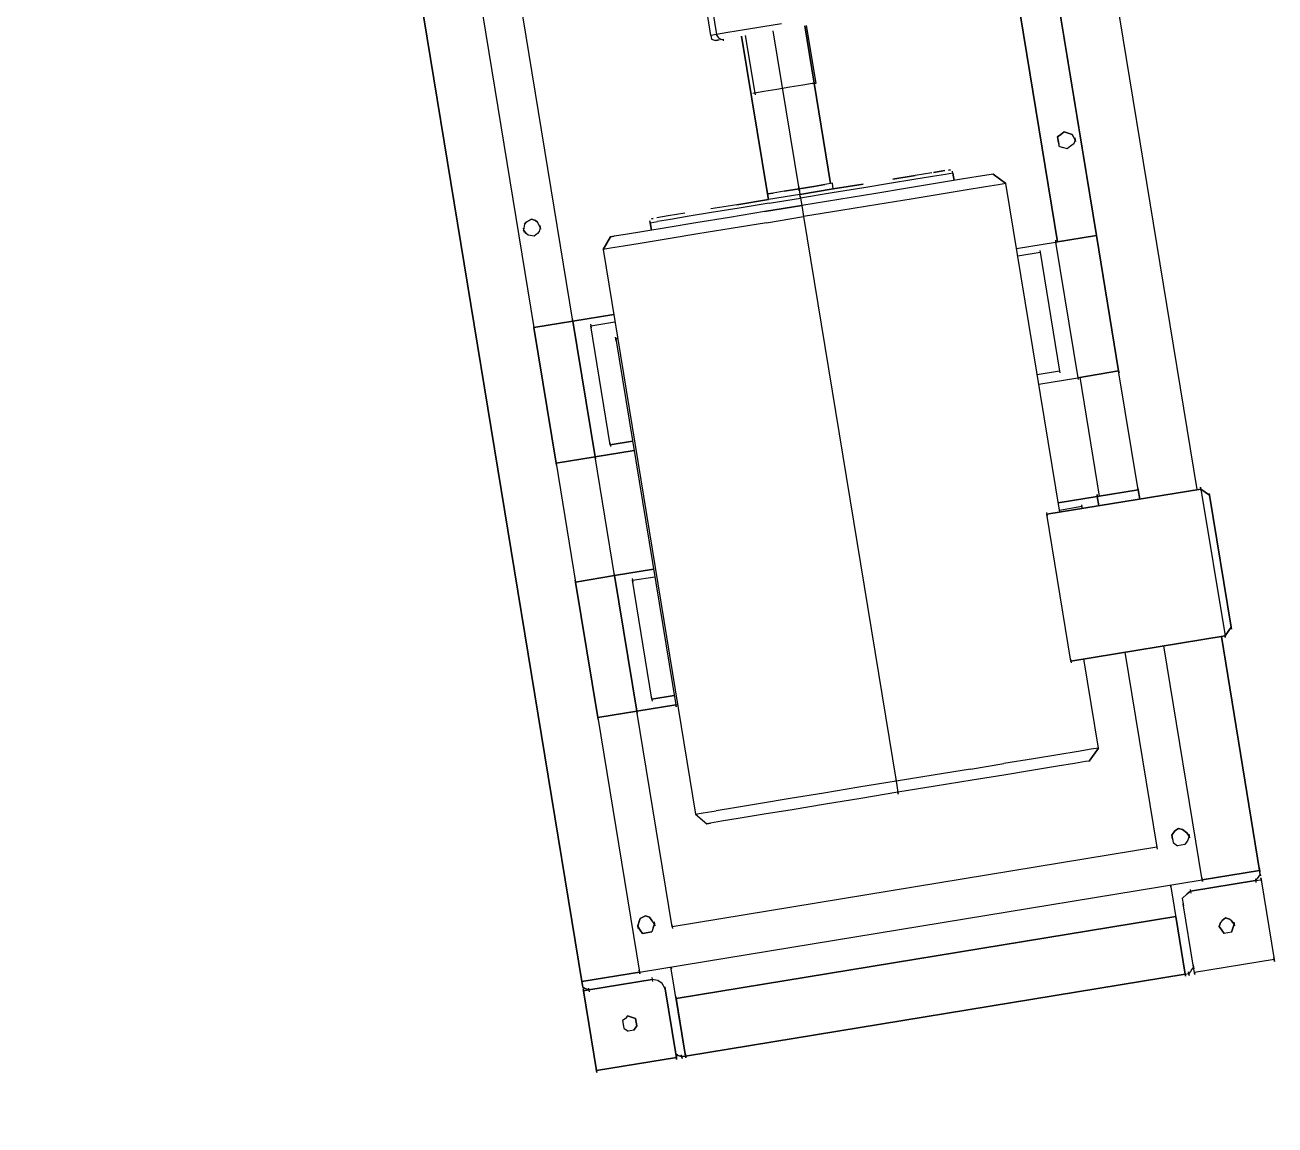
# Model space of a CAD drawing. Header units: metres. Extents: x 2 to 659295185, y -28 to 1124222152.
# Drawn here: x 655594.575 to 655595.969, y 1126517.315 to 1126518.542 of the extents above; entities that cross this region are included whole.
import ezdxf
from ezdxf.enums import TextEntityAlignment as Align

# ---------------------------------------------------------------- set-up
doc = ezdxf.new("R2010")
doc.units = ezdxf.units.M
doc.header["$MEASUREMENT"] = 0
doc.linetypes.add('DASHDOT', pattern=[1, 0.5, -0.25, 0, -0.25])
doc.layers.get('0').update_dxf_attribs({"linetype": 'CONTINUOUS'})
for name, color, linetype in [('CCSM_C1_CUERPO BJ$0$A-LOCAL ID', 7, 'CONTINUOUS'), ('CCSM_C1_CUERPO BJ$0$ID_Nº LOCAL', 7, 'CONTINUOUS'), ('CCSM_C1_CUERPO CK$0$A-EQUIPOS', 9, 'CONTINUOUS')]:
    doc.layers.add(name, color=color, linetype=linetype)
doc.layers.add('LOCALES ASIGNADOS', color=41, linetype='DASHDOT', lineweight=0)
doc.styles.add('CCSM_C1_CUERPO BJ$0$ROMANS', font='romans__.ttf')
doc.styles.add('CCSM_C1_CUERPO BJ$0$sigo', font='arial.ttf', dxfattribs={"width": 0.9})

# ---------------------------------------------------------------- blocks, each defined once
blk = doc.blocks.new('CCSM_C1_CUERPO BJ$0$IDENT LOCAL')
at = {"style": 'CCSM_C1_CUERPO BJ$0$ROMANS'}
for tag, height, p in [('AREA-EXACTA', 0.5, (0.5872, 0.0962)), ('NºLOCAL', 0.7, (1.1699, 0.1194)), ('RUBRO', 0.35, (0, 0)), ('USO', 0.35, (-0.5872, -0.0962))]:
    blk.add_attdef(tag, text='', height=height, rotation=279.3085, dxfattribs=at).set_placement(p, align=Align.BOTTOM_CENTER)

msp = doc.modelspace()

# ---------------------------------------------------------------- hatches: boundary and pattern name
at = {"layer": 'LOCALES ASIGNADOS'}
h = msp.add_hatch(color=256, dxfattribs=at)
edge = h.paths.add_edge_path()
edge.add_arc((219491.1056, 1054914.3756), 441878.9229, 9.308049718, 9.309563548, ccw=False)
edge.add_line((655551.8097, 1126384.9626), (655564.5398, 1126387.0492))
edge.add_line((655564.5398, 1126387.0492), (655562.5867, 1126398.9652))
edge.add_line((655562.5867, 1126398.9652), (655552.3922, 1126397.2942))
edge.add_line((655552.3922, 1126397.2942), (655552.4569, 1126396.8995))
edge.add_line((655552.4569, 1126396.8995), (655549.9212, 1126396.4839))

# ---------------------------------------------------------------- linework, layer by layer
at = {"layer": 'CCSM_C1_CUERPO CK$0$A-EQUIPOS', "lineweight": 5}
for p, q in [((655595.8822, 1126518.0236), (655595.6806, 1126519.2535)), ((655595.8822, 1126518.0236), (655595.6806, 1126519.2535)), ((655595.6165, 1126519.243), (655595.7699, 1126518.3071)), ((655595.7699, 1126518.3071), (655595.6165, 1126519.243)), ((655595.5801, 1126519.1924), (655595.7264, 1126518.2999)), ((655595.7264, 1126518.2999), (655595.5801, 1126519.1924)), ((655594.9249, 1126519.1296), (655595.196, 1126517.4752)), ((655595.196, 1126517.4752), (655594.9249, 1126519.1296)), ((655595.0281, 1126518.902), (655595.1425, 1126518.2042)), ((655595.0281, 1126518.902), (655595.1425, 1126518.2042)), ((655595.1859, 1126518.2114), (655595.0716, 1126518.9092)), ((655595.1859, 1126518.2114), (655595.0716, 1126518.9092)), ((655595.34, 1126518.53), (655595.3318, 1126518.5797)), ((655595.338, 1126518.5807), (655595.3462, 1126518.531)), ((655595.3772, 1126518.5361), (655595.3586, 1126518.5331)), ((655595.3979, 1126518.5395), (655595.3772, 1126518.5361)), ((655595.4186, 1126518.5429), (655595.3979, 1126518.5395)), ((655595.4734, 1126518.3648), (655595.4445, 1126518.5408)), ((655595.4445, 1126518.5408), (655595.4734, 1126518.3648)), ((655595.4571, 1126518.4769), (655595.4466, 1126518.5411)), ((655595.3462, 1126518.531), (655595.34, 1126518.53)), ((655595.34, 1126518.53), (655595.3406, 1126518.5259)), ((655595.3406, 1126518.5259), (655595.3451, 1126518.5245)), ((655595.3451, 1126518.5245), (655595.3472, 1126518.5248)), ((655595.3451, 1126518.5245), (655595.3472, 1126518.5248)), ((655595.3472, 1126518.5248), (655595.3451, 1126518.5245)), ((655595.3458, 1126518.5331), (655595.3465, 1126518.529)), ((655595.3586, 1126518.5331), (655595.3462, 1126518.531)), ((655595.3489, 1126518.5272), (655595.3462, 1126518.531)), ((655595.3493, 1126518.5252), (655595.3472, 1126518.5248)), ((655595.3472, 1126518.5248), (655595.3493, 1126518.5252)), ((655595.3489, 1126518.5272), (655595.3513, 1126518.5255)), ((655595.3513, 1126518.5255), (655595.3534, 1126518.5259)), ((655595.3534, 1126518.5259), (655595.3537, 1126518.5238)), ((655595.3741, 1126518.5292), (655595.403, 1126518.3532)), ((655595.403, 1126518.3532), (655595.3741, 1126518.5292)), ((655595.3782, 1126518.5299), (655595.3888, 1126518.4657)), ((655595.3782, 1126518.5299), (655595.3786, 1126518.5279)), ((655595.4382, 1126518.359), (655595.4093, 1126518.535)), ((655595.3888, 1126518.4657), (655595.3867, 1126518.4654)), ((655595.3888, 1126518.4657), (655595.3867, 1126518.4654)), ((655595.3884, 1126518.4678), (655595.3891, 1126518.4637)), ((655595.3991, 1126518.4674), (655595.3888, 1126518.4657)), ((655595.3991, 1126518.4674), (655595.3888, 1126518.4657)), ((655595.4136, 1126518.4698), (655595.3991, 1126518.4674)), ((655595.4136, 1126518.4698), (655595.3991, 1126518.4674)), ((655595.4281, 1126518.4722), (655595.4136, 1126518.4698)), ((655595.4281, 1126518.4722), (655595.4136, 1126518.4698)), ((655595.4426, 1126518.4746), (655595.4281, 1126518.4722)), ((655595.4426, 1126518.4746), (655595.4281, 1126518.4722)), ((655595.453, 1126518.4763), (655595.4426, 1126518.4746)), ((655595.453, 1126518.4763), (655595.4426, 1126518.4746)), ((655595.4571, 1126518.4769), (655595.453, 1126518.4763)), ((655595.453, 1126518.4763), (655595.4571, 1126518.4769)), ((655595.7301, 1126518.4196), (655595.7263, 1126518.4169)), ((655595.7263, 1126518.4169), (655595.7301, 1126518.4196)), ((655595.7263, 1126518.4169), (655595.7274, 1126518.4107)), ((655595.7274, 1126518.4107), (655595.7263, 1126518.4169)), ((655595.727, 1126518.4127), (655595.7277, 1126518.4086)), ((655595.7274, 1126518.4107), (655595.728, 1126518.4065)), ((655595.7274, 1126518.4107), (655595.728, 1126518.4065)), ((655595.7301, 1126518.4196), (655595.734, 1126518.4224)), ((655595.734, 1126518.4224), (655595.7301, 1126518.4196)), ((655595.734, 1126518.4224), (655595.7384, 1126518.421)), ((655595.7384, 1126518.421), (655595.734, 1126518.4224)), ((655595.7384, 1126518.421), (655595.7429, 1126518.4196)), ((655595.7429, 1126518.4196), (655595.7384, 1126518.421)), ((655595.7429, 1126518.4196), (655595.746, 1126518.4137)), ((655595.746, 1126518.4137), (655595.7429, 1126518.4196)), ((655595.746, 1126518.4137), (655595.7446, 1126518.4092)), ((655595.746, 1126518.4137), (655595.7446, 1126518.4092)), ((655595.7457, 1126518.4158), (655595.7463, 1126518.4117)), ((655595.728, 1126518.4065), (655595.7325, 1126518.4051)), ((655595.728, 1126518.4065), (655595.7325, 1126518.4051)), ((655595.737, 1126518.4037), (655595.7325, 1126518.4051)), ((655595.737, 1126518.4037), (655595.7325, 1126518.4051)), ((655595.7408, 1126518.4065), (655595.737, 1126518.4037)), ((655595.7408, 1126518.4065), (655595.737, 1126518.4037)), ((655595.7446, 1126518.4092), (655595.7408, 1126518.4065)), ((655595.7446, 1126518.4092), (655595.7408, 1126518.4065)), ((655595.5662, 1126518.3694), (655595.5392, 1126518.3649)), ((655595.5676, 1126518.3738), (655595.5427, 1126518.3698)), ((655595.5427, 1126518.3698), (655595.5676, 1126518.3738)), ((655595.5869, 1126518.3728), (655595.5662, 1126518.3694)), ((655595.5862, 1126518.3769), (655595.5676, 1126518.3738)), ((655595.6014, 1126518.3751), (655595.5869, 1126518.3728)), ((655595.5883, 1126518.3772), (655595.6007, 1126518.3793)), ((655595.6007, 1126518.3793), (655595.5883, 1126518.3772)), ((655595.6193, 1126518.3696), (655595.5924, 1126518.3652)), ((655595.6193, 1126518.3696), (655595.5924, 1126518.3652)), ((655595.6096, 1126518.3765), (655595.6014, 1126518.3751)), ((655595.6048, 1126518.3799), (655595.6069, 1126518.3803)), ((655595.6069, 1126518.3803), (655595.6048, 1126518.3799)), ((655595.6096, 1126518.3765), (655595.6093, 1126518.3786)), ((655595.6096, 1126518.3765), (655595.6093, 1126518.3786)), ((655595.611, 1126518.3682), (655595.6096, 1126518.3765)), ((655595.6096, 1126518.3765), (655595.611, 1126518.3682)), ((655595.6379, 1126518.3726), (655595.6193, 1126518.3696)), ((655595.6379, 1126518.3726), (655595.6193, 1126518.3696)), ((655595.6503, 1126518.3747), (655595.6379, 1126518.3726)), ((655595.6503, 1126518.3747), (655595.6379, 1126518.3726)), ((655595.6545, 1126518.3753), (655595.6503, 1126518.3747)), ((655595.6545, 1126518.3753), (655595.6503, 1126518.3747)), ((655595.6545, 1126518.3753), (655595.6689, 1126518.3649)), ((655595.6689, 1126518.3649), (655595.6545, 1126518.3753)), ((655595.403, 1126518.3532), (655595.4092, 1126518.3543)), ((655595.4092, 1126518.3543), (655595.403, 1126518.3532)), ((655595.4216, 1126518.3563), (655595.4092, 1126518.3543)), ((655595.4216, 1126518.3563), (655595.4092, 1126518.3543)), ((655595.4216, 1126518.3563), (655595.4382, 1126518.359)), ((655595.4382, 1126518.359), (655595.4216, 1126518.3563)), ((655595.4382, 1126518.359), (655595.4237, 1126518.3566)), ((655595.4237, 1126518.3566), (655595.4382, 1126518.359)), ((655595.4378, 1126518.3611), (655595.4385, 1126518.3569)), ((655595.4385, 1126518.3569), (655595.4378, 1126518.3611)), ((655595.4547, 1126518.3617), (655595.4382, 1126518.359)), ((655595.4382, 1126518.359), (655595.4547, 1126518.3617)), ((655595.4547, 1126518.3617), (655595.4382, 1126518.359)), ((655595.4547, 1126518.3617), (655595.4382, 1126518.359)), ((655595.4382, 1126518.359), (655595.4392, 1126518.3528)), ((655595.4388, 1126518.3549), (655595.4392, 1126518.3528)), ((655595.4388, 1126518.3549), (655595.4392, 1126518.3528)), ((655595.4764, 1126518.3589), (655595.4392, 1126518.3528)), ((655595.4392, 1126518.3528), (655595.4764, 1126518.3589)), ((655595.4751, 1126518.3544), (655595.4399, 1126518.3487)), ((655595.4671, 1126518.3638), (655595.4547, 1126518.3617)), ((655595.4671, 1126518.3638), (655595.4547, 1126518.3617)), ((655595.4547, 1126518.3617), (655595.4671, 1126518.3638)), ((655595.4671, 1126518.3638), (655595.4547, 1126518.3617)), ((655595.4754, 1126518.3651), (655595.4671, 1126518.3638)), ((655595.4754, 1126518.3651), (655595.4671, 1126518.3638)), ((655595.5103, 1126518.3602), (655595.4751, 1126518.3544)), ((655595.4764, 1126518.3589), (655595.4754, 1126518.3651)), ((655595.4764, 1126518.3589), (655595.4754, 1126518.3651)), ((655595.5096, 1126518.3643), (655595.4764, 1126518.3589)), ((655595.4764, 1126518.3589), (655595.5096, 1126518.3643)), ((655595.5096, 1126518.3643), (655595.4764, 1126518.3589)), ((655595.5392, 1126518.3649), (655595.5103, 1126518.3602)), ((655595.5592, 1126518.3597), (655595.524, 1126518.3539)), ((655595.5592, 1126518.3597), (655595.524, 1126518.3539)), ((655595.5924, 1126518.3652), (655595.5592, 1126518.3597)), ((655595.5924, 1126518.3652), (655595.5592, 1126518.3597)), ((655595.6234, 1126518.3575), (655595.5965, 1126518.3531)), ((655595.6462, 1126518.3612), (655595.6234, 1126518.3575)), ((655595.6607, 1126518.3636), (655595.6462, 1126518.3612)), ((655595.6689, 1126518.3649), (655595.6607, 1126518.3636)), ((655595.729, 1126517.9984), (655595.6689, 1126518.3649)), ((655595.729, 1126517.9984), (655595.6689, 1126518.3649)), ((655595.3688, 1126518.3413), (655595.3398, 1126518.3365)), ((655595.404, 1126518.347), (655595.3688, 1126518.3413)), ((655595.3688, 1126518.3413), (655595.404, 1126518.347)), ((655595.4047, 1126518.3429), (655595.3715, 1126518.3375)), ((655595.4412, 1126518.3404), (655595.3998, 1126518.3336)), ((655595.3998, 1126518.3336), (655595.4412, 1126518.3404)), ((655595.404, 1126518.347), (655595.403, 1126518.3532)), ((655595.403, 1126518.3532), (655595.404, 1126518.347)), ((655595.4392, 1126518.3528), (655595.404, 1126518.347)), ((655595.4392, 1126518.3528), (655595.404, 1126518.347)), ((655595.4047, 1126518.3429), (655595.4399, 1126518.3487)), ((655595.4395, 1126518.3507), (655595.4392, 1126518.3528)), ((655595.4399, 1126518.3487), (655595.4395, 1126518.3507)), ((655595.4395, 1126518.3507), (655595.4402, 1126518.3466)), ((655595.4399, 1126518.3487), (655595.4412, 1126518.3404)), ((655595.4409, 1126518.3424), (655595.4415, 1126518.3383)), ((655595.4409, 1126518.3424), (655595.4412, 1126518.3404)), ((655595.4826, 1126518.3472), (655595.4412, 1126518.3404)), ((655595.4826, 1126518.3472), (655595.4412, 1126518.3404)), ((655595.4412, 1126518.3404), (655595.4432, 1126518.328)), ((655595.524, 1126518.3539), (655595.4826, 1126518.3472)), ((655595.524, 1126518.3539), (655595.4826, 1126518.3472)), ((655595.5261, 1126518.3415), (655595.4847, 1126518.3347)), ((655595.5633, 1126518.3476), (655595.5261, 1126518.3415)), ((655595.5965, 1126518.3531), (655595.5633, 1126518.3476)), ((655595.2922, 1126518.3287), (655595.2797, 1126518.3267)), ((655595.3108, 1126518.3318), (655595.2922, 1126518.3287)), ((655595.3156, 1126518.3283), (655595.2949, 1126518.3249)), ((655595.3405, 1126518.3324), (655595.3156, 1126518.3283)), ((655595.3605, 1126518.3271), (655595.3232, 1126518.321)), ((655595.3605, 1126518.3271), (655595.3232, 1126518.321)), ((655595.3715, 1126518.3375), (655595.3405, 1126518.3324)), ((655595.3998, 1126518.3336), (655595.3605, 1126518.3271)), ((655595.3998, 1126518.3336), (655595.3605, 1126518.3271)), ((655595.4018, 1126518.3212), (655595.4432, 1126518.328)), ((655595.4429, 1126518.33), (655595.4436, 1126518.3259)), ((655595.4847, 1126518.3347), (655595.4432, 1126518.328)), ((655595.4432, 1126518.328), (655595.5464, 1126517.6985)), ((655595.1307, 1126518.315), (655595.1314, 1126518.3108)), ((655595.1321, 1126518.3195), (655595.131, 1126518.3129)), ((655595.1321, 1126518.3195), (655595.131, 1126518.3129)), ((655595.131, 1126518.3129), (655595.1338, 1126518.3091)), ((655595.1338, 1126518.3091), (655595.131, 1126518.3129)), ((655595.1321, 1126518.3195), (655595.1338, 1126518.3219)), ((655595.1338, 1126518.3219), (655595.1321, 1126518.3195)), ((655595.1338, 1126518.3219), (655595.1397, 1126518.325)), ((655595.1397, 1126518.325), (655595.1338, 1126518.3219)), ((655595.1397, 1126518.325), (655595.1442, 1126518.3236)), ((655595.1442, 1126518.3236), (655595.1397, 1126518.325)), ((655595.1442, 1126518.3236), (655595.1466, 1126518.3218)), ((655595.1466, 1126518.3218), (655595.1442, 1126518.3236)), ((655595.1466, 1126518.3218), (655595.1497, 1126518.316)), ((655595.1497, 1126518.316), (655595.1466, 1126518.3218)), ((655595.1497, 1126518.316), (655595.1483, 1126518.3115)), ((655595.1497, 1126518.316), (655595.1483, 1126518.3115)), ((655595.1493, 1126518.318), (655595.15, 1126518.3139)), ((655595.2921, 1126518.3159), (655595.2652, 1126518.3115)), ((655595.2921, 1126518.3159), (655595.2652, 1126518.3115)), ((655595.2718, 1126518.3232), (655595.2721, 1126518.3212)), ((655595.2721, 1126518.3212), (655595.2718, 1126518.3232)), ((655595.2721, 1126518.3212), (655595.2804, 1126518.3225)), ((655595.2735, 1126518.3129), (655595.2721, 1126518.3212)), ((655595.2721, 1126518.3212), (655595.2735, 1126518.3129)), ((655595.2756, 1126518.326), (655595.2735, 1126518.3256)), ((655595.2735, 1126518.3256), (655595.2756, 1126518.326)), ((655595.2949, 1126518.3249), (655595.2804, 1126518.3225)), ((655595.3232, 1126518.321), (655595.2921, 1126518.3159)), ((655595.3232, 1126518.321), (655595.2921, 1126518.3159)), ((655595.3625, 1126518.3147), (655595.3252, 1126518.3086)), ((655595.4018, 1126518.3212), (655595.3625, 1126518.3147)), ((655595.1362, 1126518.3074), (655595.1338, 1126518.3091)), ((655595.1362, 1126518.3074), (655595.1338, 1126518.3091)), ((655595.1427, 1126518.3063), (655595.1362, 1126518.3074)), ((655595.1427, 1126518.3063), (655595.1362, 1126518.3074)), ((655595.1465, 1126518.3091), (655595.1427, 1126518.3063)), ((655595.1465, 1126518.3091), (655595.1427, 1126518.3063)), ((655595.1483, 1126518.3115), (655595.1465, 1126518.3091)), ((655595.1483, 1126518.3115), (655595.1465, 1126518.3091)), ((655595.2196, 1126518.2913), (655595.2279, 1126518.3054)), ((655595.2279, 1126518.3054), (655595.2196, 1126518.2913)), ((655595.2321, 1126518.3061), (655595.2279, 1126518.3054)), ((655595.2279, 1126518.3054), (655595.2321, 1126518.3061)), ((655595.2445, 1126518.3081), (655595.2321, 1126518.3061)), ((655595.2445, 1126518.3081), (655595.2321, 1126518.3061)), ((655595.2631, 1126518.2984), (655595.2424, 1126518.295)), ((655595.2652, 1126518.3115), (655595.2445, 1126518.3081)), ((655595.2652, 1126518.3115), (655595.2445, 1126518.3081)), ((655595.2921, 1126518.3032), (655595.2631, 1126518.2984)), ((655595.3252, 1126518.3086), (655595.2921, 1126518.3032)), ((655595.6808, 1126518.2925), (655595.7243, 1126518.2996)), ((655595.6808, 1126518.2925), (655595.7243, 1126518.2996)), ((655595.724, 1126518.3017), (655595.7246, 1126518.2975)), ((655595.724, 1126518.3017), (655595.7243, 1126518.2996)), ((655595.7699, 1126518.3071), (655595.7243, 1126518.2996)), ((655595.7243, 1126518.2996), (655595.7699, 1126518.3071)), ((655595.7243, 1126518.2996), (655595.7491, 1126518.1484)), ((655595.7243, 1126518.2996), (655595.7491, 1126518.1484)), ((655595.7702, 1126518.305), (655595.7695, 1126518.3091)), ((655595.7695, 1126518.3091), (655595.7699, 1126518.3071)), ((655595.7946, 1126518.1559), (655595.7699, 1126518.3071)), ((655595.7699, 1126518.3071), (655595.7946, 1126518.1559)), ((655595.2279, 1126518.2927), (655595.2196, 1126518.2913)), ((655595.2196, 1126518.2913), (655595.3228, 1126517.6618)), ((655595.2196, 1126518.2913), (655595.3228, 1126517.6618)), ((655595.2424, 1126518.295), (655595.2279, 1126518.2927)), ((655595.6822, 1126518.2842), (655595.707, 1126518.2883)), ((655595.6822, 1126518.2842), (655595.707, 1126518.2883)), ((655595.7067, 1126518.2903), (655595.7074, 1126518.2862)), ((655595.707, 1126518.2883), (655595.7288, 1126518.1557)), ((655595.707, 1126518.2883), (655595.7288, 1126518.1557)), ((655595.2315, 1126518.2188), (655595.1859, 1126518.2114)), ((655595.1859, 1126518.2114), (655595.2315, 1126518.2188)), ((655595.1421, 1126518.2063), (655595.1428, 1126518.2022)), ((655595.1421, 1126518.2063), (655595.1425, 1126518.2042)), ((655595.1859, 1126518.2114), (655595.1425, 1126518.2042)), ((655595.1425, 1126518.2042), (655595.1859, 1126518.2114)), ((655595.1425, 1126518.2042), (655595.1672, 1126518.0531)), ((655595.1672, 1126518.0531), (655595.1425, 1126518.2042)), ((655595.1863, 1126518.2093), (655595.1856, 1126518.2134)), ((655595.1856, 1126518.2134), (655595.1859, 1126518.2114)), ((655595.1859, 1126518.2114), (655595.2107, 1126518.0602)), ((655595.2107, 1126518.0602), (655595.1859, 1126518.2114)), ((655595.2056, 1126518.2082), (655595.2063, 1126518.2041)), ((655595.2059, 1126518.2061), (655595.2329, 1126518.2105)), ((655595.2059, 1126518.2061), (655595.2329, 1126518.2105)), ((655595.2277, 1126518.0736), (655595.2059, 1126518.2061)), ((655595.2277, 1126518.0736), (655595.2059, 1126518.2061)), ((655595.2342, 1126518.1895), (655595.2335, 1126518.1936)), ((655595.2335, 1126518.1936), (655595.2338, 1126518.1916)), ((655595.2359, 1126518.1919), (655595.2338, 1126518.1916)), ((655595.2359, 1126518.1919), (655595.2338, 1126518.1916)), ((655595.2338, 1126518.1916), (655595.3007, 1126517.7836)), ((655595.2338, 1126518.1916), (655595.3007, 1126517.7836)), ((655595.7288, 1126518.1557), (655595.7039, 1126518.1517)), ((655595.7288, 1126518.1557), (655595.7039, 1126518.1517)), ((655595.7056, 1126518.1413), (655595.7491, 1126518.1484)), ((655595.7056, 1126518.1413), (655595.7491, 1126518.1484)), ((655595.7284, 1126518.1578), (655595.7291, 1126518.1537)), ((655595.7487, 1126518.1505), (655595.7494, 1126518.1464)), ((655595.7491, 1126518.1484), (655595.7946, 1126518.1559)), ((655595.7946, 1126518.1559), (655595.7491, 1126518.1484)), ((655595.7491, 1126518.1484), (655595.7494, 1126518.1464)), ((655595.7512, 1126518.1488), (655595.7729, 1126518.0163)), ((655595.7512, 1126518.1488), (655595.7729, 1126518.0163)), ((655595.795, 1126518.1538), (655595.7943, 1126518.158)), ((655595.7946, 1126518.1559), (655595.795, 1126518.1538)), ((655595.8164, 1126518.0234), (655595.7946, 1126518.1559)), ((655595.8164, 1126518.0234), (655595.7946, 1126518.1559)), ((655595.2273, 1126518.0757), (655595.228, 1126518.0715)), ((655595.2525, 1126518.0777), (655595.2277, 1126518.0736)), ((655595.2277, 1126518.0736), (655595.2525, 1126518.0777)), ((655595.2104, 1126518.0623), (655595.2111, 1126518.0581)), ((655595.2107, 1126518.0602), (655595.2542, 1126518.0673)), ((655595.2542, 1126518.0673), (655595.2107, 1126518.0602)), ((655595.1669, 1126518.0551), (655595.1676, 1126518.051)), ((655595.2107, 1126518.0602), (655595.1672, 1126518.0531)), ((655595.1672, 1126518.0531), (655595.2107, 1126518.0602)), ((655595.1676, 1126518.051), (655595.1672, 1126518.0531)), ((655595.1672, 1126518.0531), (655595.189, 1126517.9206)), ((655595.1672, 1126518.0531), (655595.189, 1126517.9206)), ((655595.2107, 1126518.0602), (655595.2111, 1126518.0581)), ((655595.2324, 1126517.9277), (655595.2107, 1126518.0602)), ((655595.2324, 1126517.9277), (655595.2107, 1126518.0602)), ((655595.7145, 1126517.9961), (655595.8864, 1126518.0242)), ((655595.8864, 1126518.0242), (655595.7145, 1126517.9961)), ((655595.8164, 1126518.0234), (655595.7708, 1126518.0159)), ((655595.7708, 1126518.0159), (655595.8164, 1126518.0234)), ((655595.8167, 1126518.0213), (655595.816, 1126518.0255)), ((655595.816, 1126518.0255), (655595.8164, 1126518.0234)), ((655595.8181, 1126518.013), (655595.8164, 1126518.0234)), ((655595.8164, 1126518.0234), (655595.8181, 1126518.013)), ((655595.8867, 1126518.0222), (655595.886, 1126518.0263)), ((655595.886, 1126518.0263), (655595.8864, 1126518.0242)), ((655595.8864, 1126518.0242), (655595.9132, 1126517.8607)), ((655595.8864, 1126518.0242), (655595.896, 1126518.0173)), ((655595.896, 1126518.0173), (655595.8864, 1126518.0242)), ((655595.7708, 1126518.0159), (655595.7273, 1126518.0088)), ((655595.7273, 1126518.0088), (655595.7708, 1126518.0159)), ((655595.7532, 1126518.0067), (655595.7539, 1126518.0025)), ((655595.7711, 1126518.0139), (655595.7705, 1126518.018)), ((655595.7705, 1126518.018), (655595.7708, 1126518.0159)), ((655595.7725, 1126518.0056), (655595.7708, 1126518.0159)), ((655595.7708, 1126518.0159), (655595.7725, 1126518.0056)), ((655595.8964, 1126518.0152), (655595.8957, 1126518.0194)), ((655595.8957, 1126518.0194), (655595.896, 1126518.0173)), ((655595.896, 1126518.0173), (655595.9201, 1126517.8703)), ((655595.9201, 1126517.8703), (655595.896, 1126518.0173)), ((655595.7142, 1126517.9981), (655595.7149, 1126517.994)), ((655595.7413, 1126517.8325), (655595.7145, 1126517.9961)), ((655595.7535, 1126518.0046), (655595.7287, 1126518.0005)), ((655595.7535, 1126518.0046), (655595.7287, 1126518.0005)), ((655595.7539, 1126518.0025), (655595.7535, 1126518.0046)), ((655595.7539, 1126518.0025), (655595.7535, 1126518.0046)), ((655595.1893, 1126517.9185), (655595.1886, 1126517.9226)), ((655595.1886, 1126517.9226), (655595.189, 1126517.9206)), ((655595.2324, 1126517.9277), (655595.189, 1126517.9206)), ((655595.189, 1126517.9206), (655595.2324, 1126517.9277)), ((655595.2328, 1126517.9256), (655595.2321, 1126517.9297)), ((655595.2321, 1126517.9297), (655595.2324, 1126517.9277)), ((655595.2759, 1126517.9348), (655595.2324, 1126517.9277)), ((655595.2324, 1126517.9277), (655595.2759, 1126517.9348)), ((655595.2572, 1126517.7765), (655595.2324, 1126517.9277)), ((655595.2324, 1126517.9277), (655595.2572, 1126517.7765)), ((655595.2521, 1126517.9245), (655595.2528, 1126517.9204)), ((655595.2524, 1126517.9225), (655595.2773, 1126517.9265)), ((655595.2524, 1126517.9225), (655595.2773, 1126517.9265)), ((655595.2742, 1126517.7899), (655595.2524, 1126517.9225)), ((655595.2742, 1126517.7899), (655595.2524, 1126517.9225)), ((655595.189, 1126517.9206), (655595.2137, 1126517.7694)), ((655595.2137, 1126517.7694), (655595.189, 1126517.9206)), ((655595.9132, 1126517.8607), (655595.9201, 1126517.8703)), ((655595.9201, 1126517.8703), (655595.9132, 1126517.8607)), ((655595.9198, 1126517.8724), (655595.9205, 1126517.8682)), ((655595.9205, 1126517.8682), (655595.9201, 1126517.8703)), ((655595.7413, 1126517.8325), (655595.9132, 1126517.8607)), ((655595.9132, 1126517.8607), (655595.7413, 1126517.8325)), ((655595.9518, 1126517.5991), (655595.9091, 1126517.86)), ((655595.9091, 1126517.86), (655595.9518, 1126517.5991)), ((655595.9129, 1126517.8627), (655595.9135, 1126517.8586)), ((655595.9135, 1126517.8586), (655595.9132, 1126517.8607)), ((655595.8014, 1126517.8423), (655595.837, 1126517.6249)), ((655595.8014, 1126517.8423), (655595.837, 1126517.6249)), ((655595.8876, 1126517.5886), (655595.8449, 1126517.8495)), ((655595.8876, 1126517.5886), (655595.8449, 1126517.8495)), ((655595.741, 1126517.8346), (655595.7417, 1126517.8304)), ((655595.7721, 1126517.7355), (655595.7558, 1126517.8349)), ((655595.7721, 1126517.7355), (655595.7558, 1126517.8349)), ((655595.2572, 1126517.7765), (655595.3007, 1126517.7836)), ((655595.3007, 1126517.7836), (655595.2572, 1126517.7765)), ((655595.2738, 1126517.792), (655595.2745, 1126517.7879)), ((655595.2742, 1126517.7899), (655595.299, 1126517.794)), ((655595.299, 1126517.794), (655595.2742, 1126517.7899)), ((655595.3004, 1126517.7857), (655595.301, 1126517.7816)), ((655595.3007, 1126517.7836), (655595.3028, 1126517.784)), ((655595.3007, 1126517.7836), (655595.3028, 1126517.784)), ((655595.301, 1126517.7816), (655595.3007, 1126517.7836)), ((655595.2134, 1126517.7715), (655595.2141, 1126517.7673)), ((655595.2572, 1126517.7765), (655595.2137, 1126517.7694)), ((655595.2137, 1126517.7694), (655595.2572, 1126517.7765)), ((655595.2137, 1126517.7694), (655595.2602, 1126517.4857)), ((655595.2137, 1126517.7694), (655595.2602, 1126517.4857)), ((655595.2141, 1126517.7673), (655595.2137, 1126517.7694)), ((655595.2569, 1126517.7786), (655595.2576, 1126517.7745)), ((655595.2572, 1126517.7765), (655595.2576, 1126517.7745)), ((655595.2966, 1126517.5363), (655595.2572, 1126517.7765)), ((655595.2966, 1126517.5363), (655595.2572, 1126517.7765)), ((655595.7266, 1126517.728), (655595.6997, 1126517.7236)), ((655595.7493, 1126517.7317), (655595.7266, 1126517.728)), ((655595.7638, 1126517.7341), (655595.7493, 1126517.7317)), ((655595.7617, 1126517.721), (655595.7721, 1126517.7355)), ((655595.7721, 1126517.7355), (655595.7617, 1126517.721)), ((655595.7721, 1126517.7355), (655595.7638, 1126517.7341)), ((655595.6292, 1126517.7121), (655595.6665, 1126517.7182)), ((655595.6997, 1126517.7236), (655595.6665, 1126517.7182)), ((655595.7265, 1126517.7152), (655595.6996, 1126517.7108)), ((655595.7265, 1126517.7152), (655595.6996, 1126517.7108)), ((655595.7452, 1126517.7183), (655595.7265, 1126517.7152)), ((655595.7452, 1126517.7183), (655595.7265, 1126517.7152)), ((655595.7576, 1126517.7203), (655595.7452, 1126517.7183)), ((655595.7576, 1126517.7203), (655595.7452, 1126517.7183)), ((655595.7617, 1126517.721), (655595.7576, 1126517.7203)), ((655595.7617, 1126517.721), (655595.7576, 1126517.7203)), ((655595.5461, 1126517.7005), (655595.5468, 1126517.6964)), ((655595.5878, 1126517.7053), (655595.5464, 1126517.6985)), ((655595.6292, 1126517.7121), (655595.5878, 1126517.7053)), ((655595.6313, 1126517.6996), (655595.5899, 1126517.6928)), ((655595.6313, 1126517.6996), (655595.5899, 1126517.6928)), ((655595.6665, 1126517.7054), (655595.6313, 1126517.6996)), ((655595.6665, 1126517.7054), (655595.6313, 1126517.6996)), ((655595.6996, 1126517.7108), (655595.6665, 1126517.7054)), ((655595.6996, 1126517.7108), (655595.6665, 1126517.7054)), ((655595.4657, 1126517.6852), (655595.4284, 1126517.6791)), ((655595.505, 1126517.6917), (655595.4657, 1126517.6852)), ((655595.5464, 1126517.6985), (655595.505, 1126517.6917)), ((655595.5485, 1126517.6861), (655595.507, 1126517.6793)), ((655595.5485, 1126517.6861), (655595.507, 1126517.6793)), ((655595.5464, 1126517.6985), (655595.5485, 1126517.6861)), ((655595.5481, 1126517.6881), (655595.5488, 1126517.684)), ((655595.5899, 1126517.6928), (655595.5485, 1126517.6861)), ((655595.5899, 1126517.6928), (655595.5485, 1126517.6861)), ((655595.5488, 1126517.684), (655595.5485, 1126517.6861)), ((655595.3953, 1126517.6737), (655595.3663, 1126517.6689)), ((655595.4284, 1126517.6791), (655595.3953, 1126517.6737)), ((655595.4677, 1126517.6728), (655595.4304, 1126517.6667)), ((655595.4677, 1126517.6728), (655595.4304, 1126517.6667)), ((655595.507, 1126517.6793), (655595.4677, 1126517.6728)), ((655595.507, 1126517.6793), (655595.4677, 1126517.6728)), ((655595.3228, 1126517.6618), (655595.3311, 1126517.6632)), ((655595.3228, 1126517.6618), (655595.3352, 1126517.6511)), ((655595.3228, 1126517.6618), (655595.3352, 1126517.6511)), ((655595.3311, 1126517.6632), (655595.3456, 1126517.6656)), ((655595.3663, 1126517.6689), (655595.3456, 1126517.6656)), ((655595.3725, 1126517.6572), (655595.3517, 1126517.6538)), ((655595.3725, 1126517.6572), (655595.3517, 1126517.6538)), ((655595.3994, 1126517.6616), (655595.3725, 1126517.6572)), ((655595.3994, 1126517.6616), (655595.3725, 1126517.6572)), ((655595.4304, 1126517.6667), (655595.3994, 1126517.6616)), ((655595.4304, 1126517.6667), (655595.3994, 1126517.6616)), ((655595.3352, 1126517.6511), (655595.3393, 1126517.6518)), ((655595.3393, 1126517.6518), (655595.3352, 1126517.6511)), ((655595.3517, 1126517.6538), (655595.3393, 1126517.6518)), ((655595.3517, 1126517.6538), (655595.3393, 1126517.6518)), ((655595.8574, 1126517.6431), (655595.8612, 1126517.6459)), ((655595.8612, 1126517.6459), (655595.8574, 1126517.6431)), ((655595.8612, 1126517.6459), (655595.8657, 1126517.6445)), ((655595.8657, 1126517.6445), (655595.8612, 1126517.6459)), ((655595.8657, 1126517.6445), (655595.8705, 1126517.641)), ((655595.8705, 1126517.641), (655595.8657, 1126517.6445)), ((655595.8574, 1126517.6431), (655595.854, 1126517.6383)), ((655595.854, 1126517.6383), (655595.8574, 1126517.6431)), ((655595.854, 1126517.6383), (655595.8546, 1126517.6342)), ((655595.8546, 1126517.6342), (655595.854, 1126517.6383)), ((655595.8543, 1126517.6362), (655595.855, 1126517.6321)), ((655595.8546, 1126517.6342), (655595.8553, 1126517.63)), ((655595.8546, 1126517.6342), (655595.8553, 1126517.63)), ((655595.8553, 1126517.63), (655595.8601, 1126517.6266)), ((655595.8553, 1126517.63), (655595.8601, 1126517.6266)), ((655595.8719, 1126517.6328), (655595.8684, 1126517.6279)), ((655595.8719, 1126517.6328), (655595.8684, 1126517.6279)), ((655595.8705, 1126517.641), (655595.8733, 1126517.6372)), ((655595.8733, 1126517.6372), (655595.8705, 1126517.641)), ((655595.8733, 1126517.6372), (655595.8719, 1126517.6328)), ((655595.8733, 1126517.6372), (655595.8719, 1126517.6328)), ((655595.8729, 1126517.6393), (655595.8736, 1126517.6352)), ((655595.837, 1126517.6249), (655595.2966, 1126517.5363)), ((655595.837, 1126517.6249), (655595.2966, 1126517.5363)), ((655595.8367, 1126517.627), (655595.8374, 1126517.6228)), ((655595.8643, 1126517.6273), (655595.8601, 1126517.6266)), ((655595.8643, 1126517.6273), (655595.8601, 1126517.6266)), ((655595.8684, 1126517.6279), (655595.8643, 1126517.6273)), ((655595.8684, 1126517.6279), (655595.8643, 1126517.6273)), ((655595.2602, 1126517.4857), (655595.8876, 1126517.5886)), ((655595.2602, 1126517.4857), (655595.8876, 1126517.5886)), ((655595.8748, 1126517.5758), (655595.9473, 1126517.5877)), ((655595.9473, 1126517.5877), (655595.8748, 1126517.5758)), ((655595.8873, 1126517.5906), (655595.888, 1126517.5865)), ((655595.9518, 1126517.5991), (655595.8876, 1126517.5886)), ((655595.8876, 1126517.5886), (655595.9518, 1126517.5991)), ((655595.9518, 1126517.5991), (655595.8876, 1126517.5886)), ((655595.9518, 1126517.5991), (655595.8876, 1126517.5886)), ((655595.888, 1126517.5865), (655595.8876, 1126517.5886)), ((655595.8876, 1126517.5886), (655595.888, 1126517.5865)), ((655595.888, 1126517.5865), (655595.8876, 1126517.5886)), ((655595.8876, 1126517.5886), (655595.888, 1126517.5865)), ((655595.947, 1126517.5898), (655595.9476, 1126517.5856)), ((655595.949, 1126517.5901), (655595.9473, 1126517.5877)), ((655595.949, 1126517.5901), (655595.9473, 1126517.5877)), ((655595.9473, 1126517.5877), (655595.9535, 1126517.5887)), ((655595.9473, 1126517.5877), (655595.9535, 1126517.5887)), ((655595.9508, 1126517.5925), (655595.949, 1126517.5901)), ((655595.9508, 1126517.5925), (655595.949, 1126517.5901)), ((655595.9525, 1126517.5949), (655595.9508, 1126517.5925)), ((655595.9515, 1126517.6011), (655595.9522, 1126517.597)), ((655595.9515, 1126517.6011), (655595.9522, 1126517.597)), ((655595.9525, 1126517.5949), (655595.9518, 1126517.5991)), ((655595.9525, 1126517.5949), (655595.9518, 1126517.5991)), ((655595.9528, 1126517.5929), (655595.9522, 1126517.597)), ((655595.9525, 1126517.5949), (655595.9528, 1126517.5929)), ((655595.9535, 1126517.5887), (655595.9532, 1126517.5908)), ((655595.9532, 1126517.5908), (655595.9539, 1126517.5867)), ((655595.9535, 1126517.5887), (655595.9681, 1126517.4997)), ((655595.9535, 1126517.5887), (655595.9681, 1126517.4997)), ((655595.8524, 1126517.5828), (655595.8528, 1126517.5807)), ((655595.8528, 1126517.5807), (655595.8524, 1126517.5828)), ((655595.8524, 1126517.5828), (655595.8687, 1126517.4834)), ((655595.8524, 1126517.5828), (655595.8687, 1126517.4834)), ((655595.8524, 1126517.5828), (655595.8528, 1126517.5807)), ((655595.8748, 1126517.5758), (655595.871, 1126517.5731)), ((655595.871, 1126517.5731), (655595.8748, 1126517.5758)), ((655595.8745, 1126517.5779), (655595.8752, 1126517.5738)), ((655595.8748, 1126517.5758), (655595.8752, 1126517.5738)), ((655595.871, 1126517.5731), (655595.8655, 1126517.5679)), ((655595.871, 1126517.5731), (655595.8655, 1126517.5679)), ((655595.8655, 1126517.5679), (655595.8665, 1126517.5617)), ((655595.8655, 1126517.5679), (655595.8665, 1126517.5617)), ((655595.8662, 1126517.5638), (655595.8669, 1126517.5596)), ((655595.8781, 1126517.4913), (655595.8665, 1126517.5617)), ((655595.8781, 1126517.4913), (655595.8665, 1126517.5617)), ((655595.2611, 1126517.5454), (655595.267, 1126517.5485)), ((655595.267, 1126517.5485), (655595.2611, 1126517.5454)), ((655595.267, 1126517.5485), (655595.2714, 1126517.5471)), ((655595.2714, 1126517.5471), (655595.267, 1126517.5485)), ((655595.2714, 1126517.5471), (655595.2742, 1126517.5433)), ((655595.2742, 1126517.5433), (655595.2714, 1126517.5471)), ((655595.8582, 1126517.5476), (655595.3012, 1126517.4563)), ((655595.3012, 1126517.4563), (655595.8582, 1126517.5476)), ((655595.8579, 1126517.5497), (655595.8585, 1126517.5455)), ((655595.8582, 1126517.5476), (655595.8687, 1126517.4834)), ((655595.8687, 1126517.4834), (655595.8582, 1126517.5476)), ((655595.9137, 1126517.5461), (655595.9099, 1126517.5433)), ((655595.9099, 1126517.5433), (655595.9137, 1126517.5461)), ((655595.9182, 1126517.5447), (655595.9137, 1126517.5461)), ((655595.9137, 1126517.5461), (655595.9182, 1126517.5447)), ((655595.258, 1126517.5385), (655595.2586, 1126517.5344)), ((655595.2583, 1126517.5364), (655595.2597, 1126517.5409)), ((655595.2597, 1126517.5409), (655595.2583, 1126517.5364)), ((655595.2583, 1126517.5364), (655595.261, 1126517.5326)), ((655595.261, 1126517.5326), (655595.2583, 1126517.5364)), ((655595.2597, 1126517.5409), (655595.2611, 1126517.5454)), ((655595.2611, 1126517.5454), (655595.2597, 1126517.5409)), ((655595.261, 1126517.5326), (655595.2638, 1126517.5288)), ((655595.2638, 1126517.5288), (655595.261, 1126517.5326)), ((655595.2755, 1126517.535), (655595.2741, 1126517.5305)), ((655595.2755, 1126517.535), (655595.2741, 1126517.5305)), ((655595.2769, 1126517.5395), (655595.2742, 1126517.5433)), ((655595.2769, 1126517.5395), (655595.2742, 1126517.5433)), ((655595.2755, 1126517.535), (655595.2769, 1126517.5395)), ((655595.2769, 1126517.5395), (655595.2755, 1126517.535)), ((655595.2766, 1126517.5416), (655595.2773, 1126517.5374)), ((655595.2962, 1126517.5384), (655595.2969, 1126517.5343)), ((655595.9068, 1126517.5364), (655595.9082, 1126517.5409)), ((655595.9082, 1126517.5409), (655595.9068, 1126517.5364)), ((655595.9096, 1126517.5326), (655595.9068, 1126517.5364)), ((655595.9068, 1126517.5364), (655595.9096, 1126517.5326)), ((655595.9099, 1126517.5433), (655595.9082, 1126517.5409)), ((655595.9099, 1126517.5433), (655595.9082, 1126517.5409)), ((655595.9123, 1126517.5288), (655595.9096, 1126517.5326)), ((655595.9096, 1126517.5326), (655595.9123, 1126517.5288)), ((655595.9206, 1126517.5429), (655595.9182, 1126517.5447)), ((655595.9206, 1126517.5429), (655595.9182, 1126517.5447)), ((655595.9206, 1126517.5429), (655595.9234, 1126517.5391)), ((655595.9234, 1126517.5391), (655595.9206, 1126517.5429)), ((655595.922, 1126517.5347), (655595.9206, 1126517.5302)), ((655595.9206, 1126517.5302), (655595.922, 1126517.5347)), ((655595.9234, 1126517.5391), (655595.922, 1126517.5347)), ((655595.922, 1126517.5347), (655595.9234, 1126517.5391)), ((655595.923, 1126517.5412), (655595.9237, 1126517.5371)), ((655595.2638, 1126517.5288), (655595.27, 1126517.5298)), ((655595.27, 1126517.5298), (655595.2638, 1126517.5288)), ((655595.27, 1126517.5298), (655595.2741, 1126517.5305)), ((655595.2741, 1126517.5305), (655595.27, 1126517.5298)), ((655595.9165, 1126517.5295), (655595.9123, 1126517.5288)), ((655595.9165, 1126517.5295), (655595.9123, 1126517.5288)), ((655595.9206, 1126517.5302), (655595.9165, 1126517.5295)), ((655595.9206, 1126517.5302), (655595.9165, 1126517.5295)), ((655595.2954, 1126517.4915), (655595.2958, 1126517.4894)), ((655595.2954, 1126517.4915), (655595.2958, 1126517.4894)), ((655595.3117, 1126517.3921), (655595.2954, 1126517.4915)), ((655595.3117, 1126517.3921), (655595.2954, 1126517.4915)), ((655595.2954, 1126517.4915), (655595.2958, 1126517.4894)), ((655595.8781, 1126517.4913), (655595.8763, 1126517.4889)), ((655595.8777, 1126517.4934), (655595.8784, 1126517.4892)), ((655595.8791, 1126517.4851), (655595.8781, 1126517.4913)), ((655595.8791, 1126517.4851), (655595.8781, 1126517.4913)), ((655595.9681, 1126517.4997), (655595.8791, 1126517.4851)), ((655595.9681, 1126517.4997), (655595.8791, 1126517.4851)), ((655595.9685, 1126517.4976), (655595.9678, 1126517.5018)), ((655595.9681, 1126517.4997), (655595.9685, 1126517.4976)), ((655595.1957, 1126517.4773), (655595.1964, 1126517.4731)), ((655595.1957, 1126517.4773), (655595.1964, 1126517.4731)), ((655595.196, 1126517.4752), (655595.2602, 1126517.4857)), ((655595.196, 1126517.4752), (655595.2602, 1126517.4857)), ((655595.196, 1126517.4752), (655595.2602, 1126517.4857)), ((655595.2602, 1126517.4857), (655595.196, 1126517.4752)), ((655595.2744, 1126517.4774), (655595.2039, 1126517.4659)), ((655595.2039, 1126517.4659), (655595.2744, 1126517.4774)), ((655595.2606, 1126517.4836), (655595.2599, 1126517.4878)), ((655595.2602, 1126517.4857), (655595.2606, 1126517.4836)), ((655595.2602, 1126517.4857), (655595.2606, 1126517.4836)), ((655595.2602, 1126517.4857), (655595.2606, 1126517.4836)), ((655595.2602, 1126517.4857), (655595.2606, 1126517.4836)), ((655595.274, 1126517.4795), (655595.2747, 1126517.4753)), ((655595.2809, 1126517.4763), (655595.2744, 1126517.4774)), ((655595.2809, 1126517.4763), (655595.2744, 1126517.4774)), ((655595.2744, 1126517.4774), (655595.2747, 1126517.4753)), ((655595.2857, 1126517.4729), (655595.2809, 1126517.4763)), ((655595.2857, 1126517.4729), (655595.2809, 1126517.4763)), ((655595.3117, 1126517.3921), (655595.8687, 1126517.4834)), ((655595.8687, 1126517.4834), (655595.3117, 1126517.3921)), ((655595.8691, 1126517.4813), (655595.8684, 1126517.4855)), ((655595.8684, 1126517.4855), (655595.8691, 1126517.4813)), ((655595.8687, 1126517.4834), (655595.8729, 1126517.4841)), ((655595.8687, 1126517.4834), (655595.8729, 1126517.4841)), ((655595.8687, 1126517.4834), (655595.8691, 1126517.4813)), ((655595.8691, 1126517.4813), (655595.8687, 1126517.4834)), ((655595.8732, 1126517.482), (655595.8725, 1126517.4861)), ((655595.8746, 1126517.4865), (655595.8729, 1126517.4841)), ((655595.8746, 1126517.4865), (655595.8729, 1126517.4841)), ((655595.8729, 1126517.4841), (655595.8732, 1126517.482)), ((655595.8763, 1126517.4889), (655595.8746, 1126517.4865)), ((655595.8763, 1126517.4889), (655595.8746, 1126517.4865)), ((655595.8794, 1126517.483), (655595.8787, 1126517.4872)), ((655595.8791, 1126517.4851), (655595.8794, 1126517.483)), ((655595.1967, 1126517.4711), (655595.196, 1126517.4752)), ((655595.196, 1126517.4752), (655595.1967, 1126517.4711)), ((655595.1964, 1126517.4731), (655595.1971, 1126517.469)), ((655595.1971, 1126517.469), (655595.1967, 1126517.4711)), ((655595.1967, 1126517.4711), (655595.1971, 1126517.469)), ((655595.1971, 1126517.469), (655595.1967, 1126517.4711)), ((655595.1967, 1126517.4711), (655595.1971, 1126517.469)), ((655595.1971, 1126517.469), (655595.1967, 1126517.4711)), ((655595.1995, 1126517.4673), (655595.1971, 1126517.469)), ((655595.1971, 1126517.469), (655595.1995, 1126517.4673)), ((655595.1995, 1126517.4673), (655595.1971, 1126517.469)), ((655595.1971, 1126517.469), (655595.1995, 1126517.4673)), ((655595.1971, 1126517.469), (655595.1995, 1126517.4673)), ((655595.1995, 1126517.4673), (655595.1971, 1126517.469)), ((655595.1977, 1126517.4648), (655595.1974, 1126517.4669)), ((655595.1974, 1126517.4669), (655595.1981, 1126517.4628)), ((655595.2039, 1126517.4659), (655595.1977, 1126517.4648)), ((655595.1977, 1126517.4648), (655595.2039, 1126517.4659)), ((655595.1977, 1126517.4648), (655595.2123, 1126517.3758)), ((655595.2123, 1126517.3758), (655595.1977, 1126517.4648)), ((655595.2039, 1126517.4659), (655595.1995, 1126517.4673)), ((655595.2039, 1126517.4659), (655595.1995, 1126517.4673)), ((655595.2036, 1126517.4679), (655595.2043, 1126517.4638)), ((655595.2888, 1126517.467), (655595.2857, 1126517.4729)), ((655595.2888, 1126517.467), (655595.2857, 1126517.4729)), ((655595.2885, 1126517.4691), (655595.2892, 1126517.4649)), ((655595.3004, 1126517.3966), (655595.2888, 1126517.467)), ((655595.2888, 1126517.467), (655595.3004, 1126517.3966)), ((655595.3009, 1126517.4584), (655595.3015, 1126517.4542)), ((655595.3117, 1126517.3921), (655595.3012, 1126517.4563)), ((655595.3012, 1126517.4563), (655595.3117, 1126517.3921)), ((655595.2453, 1126517.4344), (655595.2415, 1126517.4316)), ((655595.2453, 1126517.4344), (655595.2415, 1126517.4316)), ((655595.247, 1126517.4368), (655595.2453, 1126517.4344)), ((655595.2453, 1126517.4344), (655595.247, 1126517.4368)), ((655595.2515, 1126517.4354), (655595.247, 1126517.4368)), ((655595.247, 1126517.4368), (655595.2515, 1126517.4354)), ((655595.256, 1126517.434), (655595.2515, 1126517.4354)), ((655595.2515, 1126517.4354), (655595.256, 1126517.434)), ((655595.2415, 1126517.4316), (655595.2421, 1126517.4275)), ((655595.2415, 1126517.4316), (655595.2421, 1126517.4275)), ((655595.2418, 1126517.4295), (655595.2425, 1126517.4254)), ((655595.2421, 1126517.4275), (655595.2428, 1126517.4233)), ((655595.2421, 1126517.4275), (655595.2428, 1126517.4233)), ((655595.2428, 1126517.4233), (655595.2476, 1126517.4199)), ((655595.2428, 1126517.4233), (655595.2476, 1126517.4199)), ((655595.2497, 1126517.4202), (655595.2476, 1126517.4199)), ((655595.2497, 1126517.4202), (655595.2476, 1126517.4199)), ((655595.2538, 1126517.4209), (655595.2497, 1126517.4202)), ((655595.2538, 1126517.4209), (655595.2497, 1126517.4202)), ((655595.2573, 1126517.4257), (655595.2538, 1126517.4209)), ((655595.2538, 1126517.4209), (655595.2573, 1126517.4257)), ((655595.256, 1126517.434), (655595.2566, 1126517.4298)), ((655595.2566, 1126517.4298), (655595.256, 1126517.434)), ((655595.2566, 1126517.4298), (655595.2573, 1126517.4257)), ((655595.2573, 1126517.4257), (655595.2566, 1126517.4298)), ((655595.3, 1126517.3987), (655595.3007, 1126517.3945)), ((655595.3007, 1126517.3945), (655595.3004, 1126517.3966)), ((655595.3007, 1126517.3945), (655595.3004, 1126517.3966)), ((655595.3031, 1126517.3928), (655595.3007, 1126517.3945)), ((655595.3007, 1126517.3945), (655595.3031, 1126517.3928)), ((655595.3031, 1126517.3928), (655595.3007, 1126517.3945)), ((655595.3007, 1126517.3945), (655595.3031, 1126517.3928)), ((655595.3007, 1126517.3945), (655595.3031, 1126517.3928)), ((655595.3031, 1126517.3928), (655595.3007, 1126517.3945)), ((655595.3014, 1126517.3904), (655595.3007, 1126517.3945)), ((655595.3007, 1126517.3945), (655595.3014, 1126517.3904)), ((655595.3017, 1126517.3883), (655595.301, 1126517.3925)), ((655595.3076, 1126517.3914), (655595.3031, 1126517.3928)), ((655595.3031, 1126517.3928), (655595.3076, 1126517.3914)), ((655595.3076, 1126517.3914), (655595.3031, 1126517.3928)), ((655595.3031, 1126517.3928), (655595.3076, 1126517.3914)), ((655595.3031, 1126517.3928), (655595.3076, 1126517.3914)), ((655595.3076, 1126517.3914), (655595.3031, 1126517.3928)), ((655595.3079, 1126517.3893), (655595.3072, 1126517.3935)), ((655595.3121, 1126517.39), (655595.3114, 1126517.3942)), ((655595.3114, 1126517.3942), (655595.3121, 1126517.39)), ((655595.2123, 1126517.3758), (655595.3014, 1126517.3904)), ((655595.3014, 1126517.3904), (655595.2123, 1126517.3758)), ((655595.3014, 1126517.3904), (655595.3017, 1126517.3883)), ((655595.3117, 1126517.3921), (655595.3076, 1126517.3914)), ((655595.3076, 1126517.3914), (655595.3117, 1126517.3921)), ((655595.3076, 1126517.3914), (655595.3079, 1126517.3893)), ((655595.3117, 1126517.3921), (655595.3121, 1126517.39)), ((655595.3121, 1126517.39), (655595.3117, 1126517.3921)), ((655595.2127, 1126517.3737), (655595.212, 1126517.3779)), ((655595.2123, 1126517.3758), (655595.2127, 1126517.3737))]:
    msp.add_line(p, q, dxfattribs=at)

# ---------------------------------------------------------------- block references
at = {"layer": 'CCSM_C1_CUERPO BJ$0$A-LOCAL ID', "lineweight": 5}
ref = msp.add_blockref('CCSM_C1_CUERPO BJ$0$IDENT LOCAL', (655592.2934, 1126512.5685), dxfattribs=dict(at, xscale=0.8999999999095739, yscale=0.8999999999095739, zscale=0.8999999999095739, rotation=279.3222359518276))
ref.add_attrib('NºLOCAL', 'PASILLO DE SERVICIO 5', dxfattribs={"layer": 'CCSM_C1_CUERPO BJ$0$ID_Nº LOCAL', "height": 0.72, "rotation": 279.3222, "style": 'CCSM_C1_CUERPO BJ$0$sigo', "width": 0.9}).set_placement((655593.4924, 1126512.7654), align=Align.BOTTOM_CENTER)

doc.saveas('drawing.dxf')
